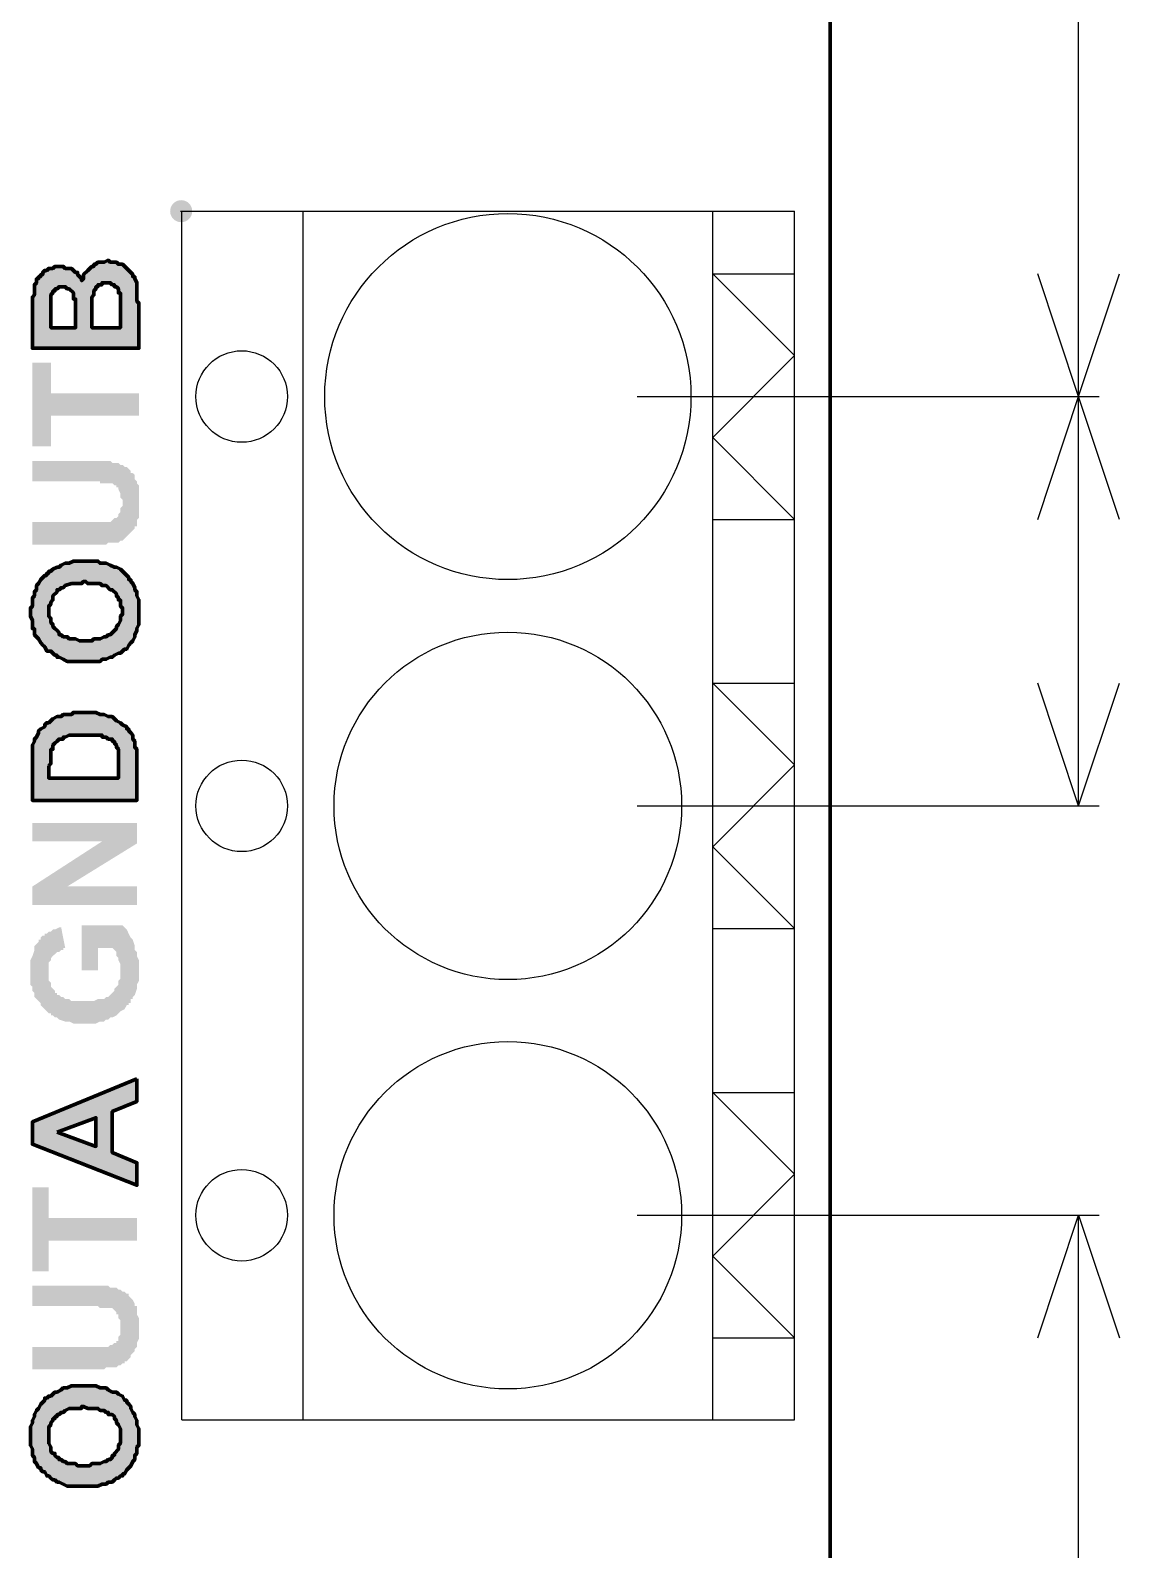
# Model space of a CAD drawing. Header units: millimetres. Extents: x 0.6 to 86.1, y 0.6 to 60.6.
# Drawn here: x 60.53 to 74.04, y 20.96 to 39.81 of the extents above; entities that cross this region are included whole.
import ezdxf

# ---------------------------------------------------------------- set-up
doc = ezdxf.new("R2010")
doc.units = ezdxf.units.MM
doc.layers.add('PDF3_0', color=7, linetype='Continuous')

msp = doc.modelspace()

# ---------------------------------------------------------------- hatches: boundary and pattern name
at = {"layer": 'PDF3_0', "true_color": 0x008000}
h = msp.add_hatch(color=96, dxfattribs=at)
edge = h.paths.add_edge_path(flags=16)
edge.add_arc((62.398, 37.571), 0.137, 0, 360)
h = msp.add_hatch(color=96, dxfattribs=at)
h.paths.add_polyline_path([(60.553, 36.48), (60.553, 36.505), (60.578, 36.531), (60.578, 36.658), (60.604, 36.683), (60.604, 36.734), (60.629, 36.734), (60.629, 36.76), (60.655, 36.76), (60.655, 36.785), (60.68, 36.785), (60.68, 36.811), (60.706, 36.836), (60.731, 36.836), (60.756, 36.861), (60.807, 36.861), (60.832, 36.886), (60.934, 36.886), (60.959, 36.861), (61.036, 36.861), (61.061, 36.836), (61.087, 36.811), (61.112, 36.811), (61.112, 36.785), (61.137, 36.76), (61.162, 36.734), (61.162, 36.709), (61.188, 36.734), (61.188, 36.785), (61.239, 36.836), (61.264, 36.861), (61.29, 36.886), (61.315, 36.886), (61.315, 36.912), (61.34, 36.912), (61.365, 36.937), (61.442, 36.937), (61.493, 36.963), (61.518, 36.937), (61.594, 36.937), (61.62, 36.912), (61.671, 36.912), (61.722, 36.861), (61.747, 36.836), (61.772, 36.811), (61.797, 36.785), (61.797, 36.76), (61.823, 36.76), (61.823, 36.734), (61.848, 36.683), (61.848, 36.454), (61.874, 36.43), (61.874, 35.87), (60.553, 35.87), (60.553, 36.43)])
h.paths.add_polyline_path([(61.29, 36.404), (61.29, 36.125), (61.645, 36.125), (61.645, 36.556), (61.62, 36.556), (61.62, 36.607), (61.594, 36.633), (61.569, 36.633), (61.569, 36.658), (61.543, 36.658), (61.518, 36.683), (61.416, 36.683), (61.416, 36.658), (61.365, 36.658), (61.365, 36.633), (61.34, 36.633), (61.34, 36.607), (61.315, 36.582), (61.315, 36.531), (61.29, 36.505), (61.29, 36.43)], flags=16)
h.paths.add_polyline_path([(60.782, 36.379), (60.782, 36.125), (61.087, 36.125), (61.087, 36.48), (61.061, 36.48), (61.061, 36.556), (61.01, 36.607), (60.985, 36.607), (60.959, 36.633), (60.883, 36.633), (60.858, 36.607), (60.832, 36.607), (60.832, 36.582), (60.807, 36.582), (60.807, 36.556), (60.782, 36.531), (60.782, 36.404)], flags=16)
for points in [[(60.782, 35.693), (60.782, 35.312), (61.874, 35.312), (61.874, 35.032), (60.782, 35.032), (60.782, 34.651), (60.553, 34.651), (60.553, 35.693)], [(61.239, 34.473), (61.264, 34.473), (61.518, 34.473), (61.543, 34.448), (61.62, 34.448), (61.645, 34.423), (61.671, 34.423), (61.696, 34.398), (61.722, 34.398), (61.747, 34.372), (61.772, 34.347), (61.772, 34.321), (61.797, 34.321), (61.823, 34.296), (61.823, 34.245), (61.848, 34.219), (61.848, 34.195), (61.874, 34.169), (61.874, 33.763), (61.848, 33.737), (61.848, 33.661), (61.823, 33.661), (61.823, 33.635), (61.797, 33.61), (61.772, 33.585), (61.747, 33.56), (61.671, 33.483), (61.645, 33.483), (61.62, 33.458), (61.493, 33.458), (61.467, 33.432), (60.553, 33.432), (60.553, 33.712), (61.518, 33.712), (61.543, 33.737), (61.569, 33.763), (61.594, 33.763), (61.62, 33.788), (61.62, 33.813), (61.645, 33.838), (61.645, 33.889), (61.671, 33.915), (61.671, 33.991), (61.645, 34.016), (61.645, 34.067), (61.62, 34.118), (61.62, 34.144), (61.594, 34.144), (61.594, 34.169), (61.569, 34.169), (61.543, 34.195), (61.391, 34.195), (61.391, 34.219), (60.553, 34.219), (60.553, 34.473)], [(61.848, 29.978), (61.848, 29.724), (60.985, 29.191), (61.848, 29.191), (61.848, 28.962), (60.553, 28.962), (60.553, 29.191), (61.416, 29.75), (60.553, 29.75), (60.553, 29.978)], [(60.527, 28.175), (60.527, 28.2), (60.527, 28.226), (60.527, 28.277), (60.553, 28.328), (60.578, 28.403), (60.578, 28.454), (60.629, 28.505), (60.629, 28.531), (60.655, 28.531), (60.655, 28.556), (60.68, 28.581), (60.706, 28.581), (60.706, 28.606), (60.731, 28.606), (60.756, 28.632), (60.782, 28.632), (60.807, 28.657), (60.832, 28.657), (60.883, 28.683), (60.909, 28.683), (60.959, 28.429), (60.934, 28.429), (60.934, 28.403), (60.909, 28.403), (60.883, 28.378), (60.858, 28.378), (60.832, 28.352), (60.807, 28.328), (60.782, 28.302), (60.782, 28.277), (60.756, 28.251), (60.756, 28.022), (60.782, 27.997), (60.782, 27.946), (60.807, 27.921), (60.832, 27.896), (60.832, 27.87), (60.858, 27.87), (60.858, 27.845), (60.883, 27.845), (60.909, 27.819), (60.934, 27.819), (60.959, 27.794), (61.01, 27.794), (61.036, 27.768), (61.315, 27.768), (61.365, 27.794), (61.442, 27.794), (61.467, 27.819), (61.493, 27.819), (61.518, 27.845), (61.543, 27.87), (61.569, 27.896), (61.569, 27.921), (61.594, 27.946), (61.62, 27.971), (61.62, 28.022), (61.645, 28.048), (61.645, 28.226), (61.62, 28.277), (61.62, 28.302), (61.594, 28.328), (61.594, 28.378), (61.543, 28.429), (61.365, 28.429), (61.365, 28.149), (61.162, 28.149), (61.162, 28.708), (61.671, 28.708), (61.722, 28.657), (61.747, 28.606), (61.772, 28.556), (61.797, 28.531), (61.823, 28.454), (61.823, 28.403), (61.848, 28.378), (61.848, 28.328), (61.874, 28.277), (61.874, 28.022), (61.848, 27.971), (61.848, 27.921), (61.823, 27.845), (61.797, 27.819), (61.797, 27.794), (61.772, 27.794), (61.772, 27.743), (61.747, 27.743), (61.747, 27.718), (61.722, 27.718), (61.696, 27.667), (61.645, 27.642), (61.594, 27.591), (61.543, 27.565), (61.518, 27.565), (61.493, 27.54), (61.467, 27.54), (61.442, 27.515), (61.391, 27.515), (61.34, 27.489), (61.061, 27.489), (61.01, 27.515), (60.959, 27.515), (60.883, 27.54), (60.858, 27.565), (60.832, 27.565), (60.807, 27.591), (60.782, 27.591), (60.782, 27.616), (60.756, 27.616), (60.731, 27.642), (60.706, 27.667), (60.655, 27.718), (60.655, 27.743), (60.578, 27.819), (60.578, 27.87), (60.553, 27.896), (60.553, 27.946), (60.527, 27.971), (60.527, 28.149)], [(60.756, 25.457), (60.756, 25.077), (61.848, 25.077), (61.848, 24.797), (60.756, 24.797), (60.756, 24.416), (60.553, 24.416), (60.553, 25.457)], [(61.239, 24.238), (61.493, 24.238), (61.518, 24.213), (61.594, 24.213), (61.62, 24.187), (61.645, 24.187), (61.671, 24.162), (61.696, 24.162), (61.722, 24.136), (61.747, 24.136), (61.747, 24.111), (61.772, 24.085), (61.797, 24.061), (61.823, 24.01), (61.823, 23.984), (61.848, 23.984), (61.848, 23.882), (61.874, 23.832), (61.874, 23.578), (61.848, 23.527), (61.848, 23.476), (61.823, 23.451), (61.823, 23.426), (61.772, 23.375), (61.772, 23.349), (61.747, 23.324), (61.722, 23.298), (61.696, 23.298), (61.696, 23.273), (61.671, 23.273), (61.645, 23.248), (61.62, 23.248), (61.594, 23.222), (61.467, 23.222), (61.442, 23.197), (60.553, 23.197), (60.553, 23.476), (61.493, 23.476), (61.518, 23.501), (61.543, 23.501), (61.569, 23.527), (61.594, 23.527), (61.594, 23.552), (61.62, 23.552), (61.62, 23.603), (61.645, 23.629), (61.645, 23.806), (61.62, 23.832), (61.62, 23.882), (61.594, 23.882), (61.594, 23.908), (61.543, 23.959), (61.391, 23.959), (61.365, 23.984), (60.553, 23.984), (60.553, 24.238)]]:
    msp.add_hatch(color=96, dxfattribs=at).paths.add_polyline_path(points, flags=16)
h = msp.add_hatch(color=96, dxfattribs=at)
h.paths.add_polyline_path([(60.527, 32.619), (60.527, 32.645), (60.553, 32.67), (60.553, 32.772), (60.578, 32.797), (60.578, 32.848), (60.604, 32.874), (60.604, 32.925), (60.629, 32.95), (60.655, 33), (60.706, 33.051), (60.731, 33.051), (60.731, 33.077), (60.756, 33.077), (60.756, 33.102), (60.782, 33.102), (60.807, 33.128), (60.858, 33.153), (60.883, 33.153), (60.909, 33.179), (60.959, 33.203), (61.01, 33.203), (61.061, 33.229), (61.365, 33.229), (61.391, 33.203), (61.467, 33.203), (61.518, 33.179), (61.569, 33.153), (61.594, 33.153), (61.645, 33.128), (61.747, 33.026), (61.747, 33), (61.772, 33), (61.772, 32.976), (61.797, 32.95), (61.823, 32.899), (61.823, 32.874), (61.848, 32.848), (61.848, 32.797), (61.874, 32.747), (61.874, 32.442), (61.848, 32.391), (61.848, 32.366), (61.823, 32.315), (61.823, 32.289), (61.797, 32.238), (61.772, 32.213), (61.747, 32.187), (61.722, 32.137), (61.696, 32.137), (61.645, 32.086), (61.62, 32.086), (61.569, 32.061), (61.543, 32.035), (61.518, 32.035), (61.467, 32.01), (61.416, 32.01), (61.391, 31.984), (60.985, 31.984), (60.934, 32.01), (60.883, 32.035), (60.858, 32.035), (60.858, 32.061), (60.832, 32.061), (60.782, 32.112), (60.731, 32.112), (60.706, 32.163), (60.68, 32.187), (60.655, 32.213), (60.629, 32.264), (60.578, 32.315), (60.578, 32.391), (60.553, 32.391), (60.553, 32.493), (60.527, 32.544)])
h.paths.add_polyline_path([(60.756, 32.594), (60.756, 32.569), (60.756, 32.544), (60.782, 32.518), (60.782, 32.467), (60.807, 32.442), (60.807, 32.416), (60.832, 32.391), (60.858, 32.366), (60.883, 32.34), (60.883, 32.315), (60.909, 32.315), (60.934, 32.289), (60.985, 32.289), (61.01, 32.264), (61.087, 32.264), (61.137, 32.238), (61.29, 32.238), (61.315, 32.264), (61.391, 32.264), (61.442, 32.289), (61.467, 32.289), (61.493, 32.315), (61.518, 32.315), (61.543, 32.34), (61.569, 32.366), (61.594, 32.391), (61.594, 32.416), (61.62, 32.442), (61.645, 32.493), (61.645, 32.544), (61.671, 32.569), (61.671, 32.645), (61.645, 32.67), (61.645, 32.747), (61.62, 32.747), (61.62, 32.772), (61.594, 32.797), (61.594, 32.823), (61.543, 32.874), (61.518, 32.874), (61.467, 32.925), (61.416, 32.925), (61.391, 32.95), (61.239, 32.95), (61.213, 32.976), (61.188, 32.976), (61.162, 32.95), (61.036, 32.95), (60.959, 32.925), (60.934, 32.899), (60.909, 32.899), (60.883, 32.874), (60.858, 32.874), (60.858, 32.848), (60.807, 32.797), (60.807, 32.747), (60.782, 32.721), (60.782, 32.696), (60.756, 32.67), (60.756, 32.645)], flags=16)
h = msp.add_hatch(color=96, dxfattribs=at)
h.paths.add_polyline_path([(60.553, 30.791), (60.553, 30.842), (60.553, 30.867), (60.553, 30.944), (60.578, 30.994), (60.578, 31.019), (60.604, 31.045), (60.629, 31.096), (60.629, 31.121), (60.655, 31.147), (60.706, 31.172), (60.706, 31.197), (60.731, 31.222), (60.756, 31.222), (60.807, 31.273), (60.858, 31.299), (60.909, 31.299), (60.934, 31.324), (61.036, 31.324), (61.061, 31.35), (61.34, 31.35), (61.391, 31.324), (61.442, 31.324), (61.493, 31.299), (61.543, 31.299), (61.594, 31.248), (61.645, 31.222), (61.671, 31.197), (61.722, 31.172), (61.722, 31.147), (61.747, 31.147), (61.747, 31.121), (61.772, 31.096), (61.797, 31.07), (61.797, 31.019), (61.823, 30.994), (61.823, 30.918), (61.848, 30.893), (61.848, 30.258), (60.553, 30.258)])
h.paths.add_polyline_path([(60.756, 30.689), (60.756, 30.537), (61.62, 30.537), (61.62, 30.893), (61.594, 30.918), (61.594, 30.944), (61.569, 30.969), (61.569, 30.994), (61.543, 30.994), (61.543, 31.019), (61.493, 31.019), (61.467, 31.045), (61.416, 31.045), (61.416, 31.07), (61.01, 31.07), (60.959, 31.045), (60.934, 31.045), (60.934, 31.019), (60.883, 31.019), (60.858, 30.994), (60.832, 30.969), (60.807, 30.944), (60.807, 30.893), (60.782, 30.893), (60.782, 30.715)], flags=16)
h = msp.add_hatch(color=96, dxfattribs=at)
h.paths.add_polyline_path([(61.848, 26.803), (61.848, 26.524), (61.543, 26.397), (61.543, 25.889), (61.848, 25.762), (61.848, 25.483), (60.553, 25.991), (60.553, 26.27)])
h.paths.add_polyline_path([(60.858, 26.143), (61.34, 25.965), (61.34, 26.32)], flags=16)
h = msp.add_hatch(color=96, dxfattribs=at)
h.paths.add_polyline_path([(60.527, 22.384), (60.527, 22.41), (60.527, 22.435), (60.527, 22.485), (60.553, 22.536), (60.553, 22.562), (60.578, 22.613), (60.578, 22.638), (60.604, 22.689), (60.629, 22.714), (60.655, 22.765), (60.706, 22.816), (60.706, 22.841), (60.731, 22.841), (60.756, 22.866), (60.782, 22.866), (60.832, 22.917), (60.858, 22.917), (60.909, 22.943), (60.934, 22.968), (60.985, 22.968), (61.036, 22.994), (61.34, 22.994), (61.391, 22.968), (61.467, 22.968), (61.493, 22.943), (61.543, 22.917), (61.594, 22.917), (61.62, 22.892), (61.671, 22.866), (61.696, 22.816), (61.722, 22.816), (61.722, 22.79), (61.747, 22.765), (61.772, 22.739), (61.772, 22.714), (61.797, 22.663), (61.823, 22.638), (61.823, 22.613), (61.848, 22.562), (61.848, 22.511), (61.874, 22.46), (61.874, 22.257), (61.848, 22.232), (61.848, 22.155), (61.823, 22.13), (61.823, 22.079), (61.797, 22.053), (61.772, 22.003), (61.747, 21.978), (61.722, 21.952), (61.696, 21.901), (61.671, 21.901), (61.671, 21.876), (61.645, 21.876), (61.62, 21.85), (61.594, 21.85), (61.569, 21.826), (61.543, 21.8), (61.493, 21.8), (61.467, 21.775), (61.416, 21.775), (61.365, 21.749), (60.985, 21.749), (60.934, 21.775), (60.883, 21.8), (60.858, 21.8), (60.832, 21.826), (60.807, 21.826), (60.782, 21.85), (60.756, 21.876), (60.731, 21.876), (60.706, 21.927), (60.68, 21.927), (60.655, 21.952), (60.655, 21.978), (60.629, 21.978), (60.604, 22.029), (60.578, 22.053), (60.578, 22.104), (60.553, 22.13), (60.553, 22.206), (60.527, 22.257)])
h.paths.add_polyline_path([(60.756, 22.359), (60.756, 22.333), (60.756, 22.282), (60.782, 22.232), (60.782, 22.181), (60.807, 22.155), (60.832, 22.155), (60.832, 22.13), (60.858, 22.104), (60.883, 22.104), (60.883, 22.079), (60.909, 22.079), (60.934, 22.053), (60.959, 22.053), (60.985, 22.029), (61.087, 22.029), (61.112, 22.003), (61.264, 22.003), (61.29, 22.029), (61.391, 22.029), (61.442, 22.053), (61.467, 22.053), (61.493, 22.079), (61.518, 22.079), (61.543, 22.104), (61.543, 22.13), (61.569, 22.13), (61.569, 22.155), (61.62, 22.206), (61.62, 22.257), (61.645, 22.282), (61.645, 22.46), (61.62, 22.511), (61.594, 22.536), (61.594, 22.562), (61.569, 22.587), (61.569, 22.613), (61.543, 22.638), (61.493, 22.638), (61.493, 22.663), (61.467, 22.663), (61.442, 22.689), (61.391, 22.689), (61.365, 22.714), (61.239, 22.714), (61.188, 22.739), (61.162, 22.739), (61.162, 22.714), (61.01, 22.714), (60.959, 22.689), (60.934, 22.663), (60.909, 22.663), (60.883, 22.638), (60.858, 22.638), (60.858, 22.613), (60.832, 22.613), (60.832, 22.587), (60.807, 22.587), (60.807, 22.562), (60.782, 22.536), (60.782, 22.511), (60.756, 22.485), (60.756, 22.41)], flags=16)

# ---------------------------------------------------------------- linework, layer by layer
at = {"layer": 'PDF3_0', "color": 216, "lineweight": 70, "true_color": 0x800080}
msp.add_lwpolyline([(70.451, 14.692), (70.451, 45.691)], dxfattribs=at)
at = {"layer": 'PDF3_0', "color": 96, "true_color": 0x008000}
for points in [[(73.532, 39.231), (73.532, 43.191)], [(73.532, 35.272), (73.532, 39.231)], [(62.388, 37.571), (62.627, 37.571)], [(62.408, 37.351), (62.408, 37.571)], [(62.627, 37.571), (65.195, 37.571)], [(63.911, 22.572), (63.911, 37.571)], [(65.195, 37.571), (70.008, 37.571)], [(68.992, 22.572), (68.992, 37.571)], [(70.008, 22.572), (70.008, 37.571)], [(62.408, 37.283), (62.408, 37.351)], [(62.408, 22.572), (62.408, 37.283)], [(68.992, 33.747), (68.992, 36.795)], [(68.992, 36.795), (70.008, 36.795)], [(68.992, 36.795), (70.008, 35.779)], [(73.532, 35.272), (73.025, 36.795)], [(73.532, 35.272), (74.041, 36.795)], [(68.992, 34.763), (70.008, 35.779)], [(68.057, 35.272), (73.786, 35.272)], [(68.057, 35.272), (73.786, 35.272)], [(73.025, 33.747), (73.532, 35.272)], [(74.041, 33.747), (73.532, 35.272)], [(73.532, 32.731), (73.532, 35.272)], [(68.992, 34.763), (70.008, 33.747)], [(68.992, 33.747), (70.008, 33.747)], [(73.532, 30.192), (73.532, 32.731)], [(68.992, 28.668), (68.992, 31.715)], [(68.992, 31.715), (70.008, 30.699)], [(68.992, 31.715), (70.008, 31.715)], [(73.532, 30.192), (73.025, 31.715)], [(73.532, 30.192), (74.041, 31.715)], [(68.992, 29.684), (70.008, 30.699)], [(68.057, 30.192), (73.786, 30.192)], [(68.992, 29.684), (70.008, 28.668)], [(68.992, 28.668), (70.008, 28.668)], [(68.992, 23.588), (68.992, 26.636)], [(68.992, 26.636), (70.008, 26.636)], [(68.992, 26.636), (70.008, 25.62)], [(68.992, 24.604), (70.008, 25.62)], [(68.057, 25.112), (73.786, 25.112)], [(73.025, 23.588), (73.532, 25.112)], [(73.532, 25.112), (74.041, 23.588)], [(73.532, 21.152), (73.532, 25.112)], [(68.992, 24.604), (70.008, 23.588)], [(68.992, 23.588), (70.008, 23.588)], [(62.408, 22.572), (70.008, 22.572)], [(73.532, 17.192), (73.532, 21.152)]]:
    msp.add_lwpolyline(points, dxfattribs=at)
at = {"layer": 'PDF3_0', "color": 96, "lineweight": 70, "true_color": 0x008000}
for points in [[(60.553, 36.48), (60.553, 36.505), (60.578, 36.531), (60.578, 36.658), (60.604, 36.683), (60.604, 36.734), (60.629, 36.734), (60.629, 36.76), (60.655, 36.76), (60.655, 36.785), (60.68, 36.785), (60.68, 36.811), (60.706, 36.836), (60.731, 36.836), (60.756, 36.861), (60.807, 36.861), (60.832, 36.886), (60.934, 36.886), (60.959, 36.861), (61.036, 36.861), (61.061, 36.836), (61.087, 36.811), (61.112, 36.811), (61.112, 36.785), (61.137, 36.76), (61.162, 36.734), (61.162, 36.709), (61.188, 36.734), (61.188, 36.785), (61.239, 36.836), (61.264, 36.861), (61.29, 36.886), (61.315, 36.886), (61.315, 36.912), (61.34, 36.912), (61.365, 36.937), (61.442, 36.937), (61.493, 36.963), (61.518, 36.937), (61.594, 36.937), (61.62, 36.912), (61.671, 36.912), (61.722, 36.861), (61.747, 36.836), (61.772, 36.811), (61.797, 36.785), (61.797, 36.76), (61.823, 36.76), (61.823, 36.734), (61.848, 36.683), (61.848, 36.454), (61.874, 36.43), (61.874, 35.87), (60.553, 35.87), (60.553, 36.43), (60.553, 36.48)], [(60.527, 32.619), (60.527, 32.645), (60.553, 32.67), (60.553, 32.772), (60.578, 32.797), (60.578, 32.848), (60.604, 32.874), (60.604, 32.925), (60.629, 32.95), (60.655, 33), (60.706, 33.051), (60.731, 33.051), (60.731, 33.077), (60.756, 33.077), (60.756, 33.102), (60.782, 33.102), (60.807, 33.128), (60.858, 33.153), (60.883, 33.153), (60.909, 33.179), (60.959, 33.203), (61.01, 33.203), (61.061, 33.229), (61.365, 33.229), (61.391, 33.203), (61.467, 33.203), (61.518, 33.179), (61.569, 33.153), (61.594, 33.153), (61.645, 33.128), (61.747, 33.026), (61.747, 33), (61.772, 33), (61.772, 32.976), (61.797, 32.95), (61.823, 32.899), (61.823, 32.874), (61.848, 32.848), (61.848, 32.797), (61.874, 32.747), (61.874, 32.442), (61.848, 32.391), (61.848, 32.366), (61.823, 32.315), (61.823, 32.289), (61.797, 32.238), (61.772, 32.213), (61.747, 32.187), (61.722, 32.137), (61.696, 32.137), (61.645, 32.086), (61.62, 32.086), (61.569, 32.061), (61.543, 32.035), (61.518, 32.035), (61.467, 32.01), (61.416, 32.01), (61.391, 31.984), (60.985, 31.984), (60.934, 32.01), (60.883, 32.035), (60.858, 32.035), (60.858, 32.061), (60.832, 32.061), (60.782, 32.112), (60.731, 32.112), (60.706, 32.163), (60.68, 32.187), (60.655, 32.213), (60.629, 32.264), (60.578, 32.315), (60.578, 32.391), (60.553, 32.391), (60.553, 32.493), (60.527, 32.544), (60.527, 32.619), (60.527, 32.619)], [(60.553, 30.791), (60.553, 30.842), (60.553, 30.867), (60.553, 30.944), (60.578, 30.994), (60.578, 31.019), (60.604, 31.045), (60.629, 31.096), (60.629, 31.121), (60.655, 31.147), (60.706, 31.172), (60.706, 31.197), (60.731, 31.222), (60.756, 31.222), (60.807, 31.273), (60.858, 31.299), (60.909, 31.299), (60.934, 31.324), (61.036, 31.324), (61.061, 31.35), (61.34, 31.35), (61.391, 31.324), (61.442, 31.324), (61.493, 31.299), (61.543, 31.299), (61.594, 31.248), (61.645, 31.222), (61.671, 31.197), (61.722, 31.172), (61.722, 31.147), (61.747, 31.147), (61.747, 31.121), (61.772, 31.096), (61.797, 31.07), (61.797, 31.019), (61.823, 30.994), (61.823, 30.918), (61.848, 30.893), (61.848, 30.258), (60.553, 30.258), (60.553, 30.791), (60.553, 30.791)], [(61.848, 26.803), (61.848, 26.524), (61.543, 26.397), (61.543, 25.889), (61.848, 25.762), (61.848, 25.483), (60.553, 25.991), (60.553, 26.27), (61.848, 26.803)], [(60.527, 22.384), (60.527, 22.41), (60.527, 22.435), (60.527, 22.485), (60.553, 22.536), (60.553, 22.562), (60.578, 22.613), (60.578, 22.638), (60.604, 22.689), (60.629, 22.714), (60.655, 22.765), (60.706, 22.816), (60.706, 22.841), (60.731, 22.841), (60.756, 22.866), (60.782, 22.866), (60.832, 22.917), (60.858, 22.917), (60.909, 22.943), (60.934, 22.968), (60.985, 22.968), (61.036, 22.994), (61.34, 22.994), (61.391, 22.968), (61.467, 22.968), (61.493, 22.943), (61.543, 22.917), (61.594, 22.917), (61.62, 22.892), (61.671, 22.866), (61.696, 22.816), (61.722, 22.816), (61.722, 22.79), (61.747, 22.765), (61.772, 22.739), (61.772, 22.714), (61.797, 22.663), (61.823, 22.638), (61.823, 22.613), (61.848, 22.562), (61.848, 22.511), (61.874, 22.46), (61.874, 22.257), (61.848, 22.232), (61.848, 22.155), (61.823, 22.13), (61.823, 22.079), (61.797, 22.053), (61.772, 22.003), (61.747, 21.978), (61.722, 21.952), (61.696, 21.901), (61.671, 21.901), (61.671, 21.876), (61.645, 21.876), (61.62, 21.85), (61.594, 21.85), (61.569, 21.826), (61.543, 21.8), (61.493, 21.8), (61.467, 21.775), (61.416, 21.775), (61.365, 21.749), (60.985, 21.749), (60.934, 21.775), (60.883, 21.8), (60.858, 21.8), (60.832, 21.826), (60.807, 21.826), (60.782, 21.85), (60.756, 21.876), (60.731, 21.876), (60.706, 21.927), (60.68, 21.927), (60.655, 21.952), (60.655, 21.978), (60.629, 21.978), (60.604, 22.029), (60.578, 22.053), (60.578, 22.104), (60.553, 22.13), (60.553, 22.206), (60.527, 22.257), (60.527, 22.384), (60.527, 22.384)]]:
    msp.add_lwpolyline(points, close=True, dxfattribs=at)
for points in [[(60.782, 36.379), (60.782, 36.125), (61.087, 36.125), (61.087, 36.48), (61.061, 36.48), (61.061, 36.556), (61.01, 36.607), (60.985, 36.607), (60.959, 36.633), (60.883, 36.633), (60.858, 36.607), (60.832, 36.607), (60.832, 36.582), (60.807, 36.582), (60.807, 36.556), (60.782, 36.531), (60.782, 36.404), (60.782, 36.379)], [(61.29, 36.404), (61.29, 36.125), (61.645, 36.125), (61.645, 36.556), (61.62, 36.556), (61.62, 36.607), (61.594, 36.633), (61.569, 36.633), (61.569, 36.658), (61.543, 36.658), (61.518, 36.683), (61.416, 36.683), (61.416, 36.658), (61.365, 36.658), (61.365, 36.633), (61.34, 36.633), (61.34, 36.607), (61.315, 36.582), (61.315, 36.531), (61.29, 36.505), (61.29, 36.43), (61.29, 36.404)], [(60.756, 32.594), (60.756, 32.594), (60.756, 32.569), (60.756, 32.544), (60.782, 32.518), (60.782, 32.467), (60.807, 32.442), (60.807, 32.416), (60.832, 32.391), (60.858, 32.366), (60.883, 32.34), (60.883, 32.315), (60.909, 32.315), (60.934, 32.289), (60.985, 32.289), (61.01, 32.264), (61.087, 32.264), (61.137, 32.238), (61.29, 32.238), (61.315, 32.264), (61.391, 32.264), (61.442, 32.289), (61.467, 32.289), (61.493, 32.315), (61.518, 32.315), (61.543, 32.34), (61.569, 32.366), (61.594, 32.391), (61.594, 32.416), (61.62, 32.442), (61.645, 32.493), (61.645, 32.544), (61.671, 32.569), (61.671, 32.645), (61.645, 32.67), (61.645, 32.747), (61.62, 32.747), (61.62, 32.772), (61.594, 32.797), (61.594, 32.823), (61.543, 32.874), (61.518, 32.874), (61.467, 32.925), (61.416, 32.925), (61.391, 32.95), (61.239, 32.95), (61.213, 32.976), (61.188, 32.976), (61.162, 32.95), (61.036, 32.95), (60.959, 32.925), (60.934, 32.899), (60.909, 32.899), (60.883, 32.874), (60.858, 32.874), (60.858, 32.848), (60.807, 32.797), (60.807, 32.747), (60.782, 32.721), (60.782, 32.696), (60.756, 32.67), (60.756, 32.645), (60.756, 32.594)], [(60.756, 30.689), (60.756, 30.537), (61.62, 30.537), (61.62, 30.893), (61.594, 30.918), (61.594, 30.944), (61.569, 30.969), (61.569, 30.994), (61.543, 30.994), (61.543, 31.019), (61.493, 31.019), (61.467, 31.045), (61.416, 31.045), (61.416, 31.07), (61.01, 31.07), (60.959, 31.045), (60.934, 31.045), (60.934, 31.019), (60.883, 31.019), (60.858, 30.994), (60.832, 30.969), (60.807, 30.944), (60.807, 30.893), (60.782, 30.893), (60.782, 30.715), (60.756, 30.689)], [(60.858, 26.143), (61.34, 25.965), (61.34, 26.32), (60.858, 26.143)], [(60.756, 22.359), (60.756, 22.359), (60.756, 22.333), (60.756, 22.282), (60.782, 22.232), (60.782, 22.181), (60.807, 22.155), (60.832, 22.155), (60.832, 22.13), (60.858, 22.104), (60.883, 22.104), (60.883, 22.079), (60.909, 22.079), (60.934, 22.053), (60.959, 22.053), (60.985, 22.029), (61.087, 22.029), (61.112, 22.003), (61.264, 22.003), (61.29, 22.029), (61.391, 22.029), (61.442, 22.053), (61.467, 22.053), (61.493, 22.079), (61.518, 22.079), (61.543, 22.104), (61.543, 22.13), (61.569, 22.13), (61.569, 22.155), (61.62, 22.206), (61.62, 22.257), (61.645, 22.282), (61.645, 22.46), (61.62, 22.511), (61.594, 22.536), (61.594, 22.562), (61.569, 22.587), (61.569, 22.613), (61.543, 22.638), (61.493, 22.638), (61.493, 22.663), (61.467, 22.663), (61.442, 22.689), (61.391, 22.689), (61.365, 22.714), (61.239, 22.714), (61.188, 22.739), (61.162, 22.739), (61.162, 22.714), (61.01, 22.714), (60.959, 22.689), (60.934, 22.663), (60.909, 22.663), (60.883, 22.638), (60.858, 22.638), (60.858, 22.613), (60.832, 22.613), (60.832, 22.587), (60.807, 22.587), (60.807, 22.562), (60.782, 22.536), (60.782, 22.511), (60.756, 22.485), (60.756, 22.41), (60.756, 22.359)]]:
    msp.add_lwpolyline(points, dxfattribs=at)
at = {"layer": 'PDF3_0', "color": 96, "true_color": 0x008000}
for centre, radius in [((66.451, 35.271), 2.272), ((63.149, 35.271), 0.568), ((66.451, 30.191), 2.156), ((63.149, 30.191), 0.568), ((66.451, 25.111), 2.156), ((63.149, 25.111), 0.568)]:
    msp.add_circle(centre, radius, dxfattribs=at)

doc.saveas('drawing.dxf')
